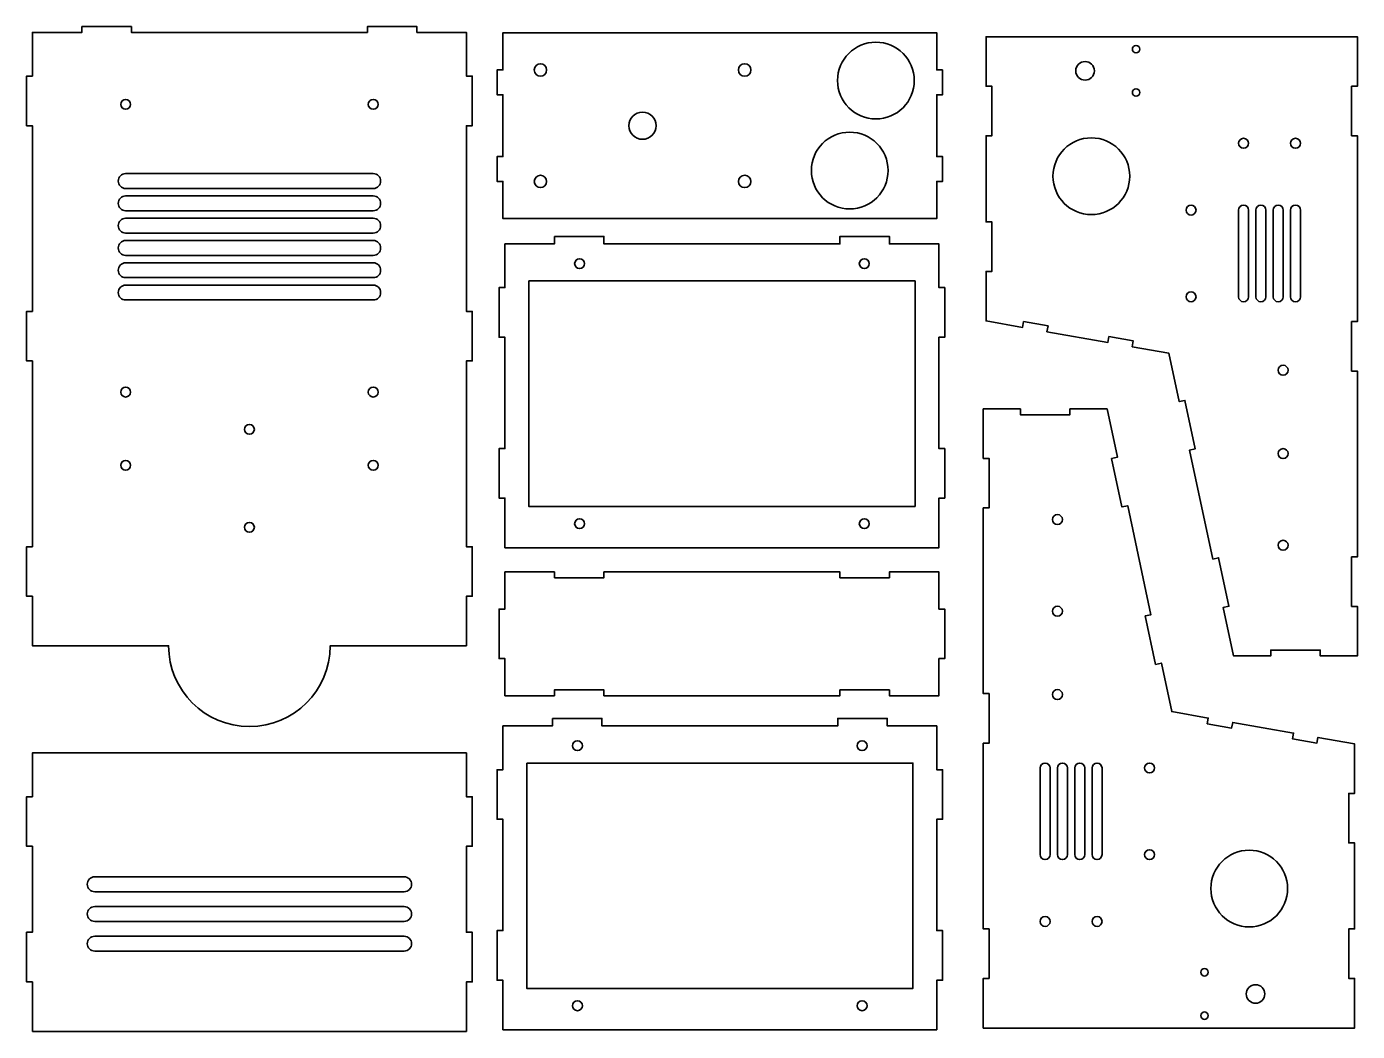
# Model space of a CAD drawing. Header units: inches. Extents: x 52 to 590, y -357 to 49.
import ezdxf

# ---------------------------------------------------------------- set-up
doc = ezdxf.new("R2010")
doc.units = ezdxf.units.IN
doc.header["$MEASUREMENT"] = 0
doc.layers.add('Layer 1', color=7, linetype='Continuous')

# ---------------------------------------------------------------- blocks, each defined once
blk = doc.blocks.new('block 2')
at = {"layer": 'Layer 1', "color": 7, "lineweight": 35, "true_color": 0xffffff}
blk.add_lwpolyline([(92.29, -25.48), (192.29, -25.48)], dxfattribs=at)
blk = doc.blocks.new('block 3')
at = {"layer": 'Layer 1', "color": 7, "lineweight": 35, "true_color": 0xffffff}
blk.add_open_spline([(192.29, -25.48), (193.94, -25.48), (195.29, -24.14), (195.29, -22.48), (195.29, -20.82), (193.94, -19.48), (192.29, -19.48), (192.29, -19.48), (92.29, -19.48), (92.29, -19.48), (90.63, -19.48), (89.29, -20.82), (89.29, -22.48), (89.29, -24.14), (90.63, -25.48), (92.29, -25.48)], degree=3, knots=[0, 0, 0, 0, 1, 1, 1, 2, 2, 2, 3, 3, 3, 4, 4, 4, 5, 5, 5, 5], dxfattribs=at)
blk = doc.blocks.new('block 4')
at = {"layer": 'Layer 1', "color": 7, "lineweight": 35, "true_color": 0xffffff}
blk.add_open_spline([(92.29, -28.48), (90.63, -28.48), (89.29, -29.82), (89.29, -31.48), (89.29, -33.14), (90.63, -34.48), (92.29, -34.48), (92.29, -34.48), (192.29, -34.48), (192.29, -34.48), (193.94, -34.48), (195.29, -33.14), (195.29, -31.48), (195.29, -29.82), (193.94, -28.48), (192.29, -28.48), (192.29, -28.48), (92.29, -28.48), (92.29, -28.48)], degree=3, knots=[0, 0, 0, 0, 1, 1, 1, 2, 2, 2, 3, 3, 3, 4, 4, 4, 5, 5, 5, 6, 6, 6, 6], dxfattribs=at)
blk = doc.blocks.new('block 5')
at = {"layer": 'Layer 1', "color": 7, "lineweight": 35, "true_color": 0xffffff}
blk.add_open_spline([(92.29, -37.48), (90.63, -37.48), (89.29, -38.82), (89.29, -40.48), (89.29, -42.14), (90.63, -43.48), (92.29, -43.48), (92.29, -43.48), (192.29, -43.48), (192.29, -43.48), (193.94, -43.48), (195.29, -42.14), (195.29, -40.48), (195.29, -38.82), (193.94, -37.48), (192.29, -37.48), (192.29, -37.48), (92.29, -37.48), (92.29, -37.48)], degree=3, knots=[0, 0, 0, 0, 1, 1, 1, 2, 2, 2, 3, 3, 3, 4, 4, 4, 5, 5, 5, 6, 6, 6, 6], dxfattribs=at)
blk = doc.blocks.new('block 6')
at = {"layer": 'Layer 1', "color": 7, "lineweight": 35, "true_color": 0xffffff}
blk.add_open_spline([(92.29, -46.48), (90.63, -46.48), (89.29, -47.82), (89.29, -49.48), (89.29, -51.14), (90.63, -52.48), (92.29, -52.48), (92.29, -52.48), (192.29, -52.48), (192.29, -52.48), (193.94, -52.48), (195.29, -51.14), (195.29, -49.48), (195.29, -47.82), (193.94, -46.48), (192.29, -46.48), (192.29, -46.48), (92.29, -46.48), (92.29, -46.48)], degree=3, knots=[0, 0, 0, 0, 1, 1, 1, 2, 2, 2, 3, 3, 3, 4, 4, 4, 5, 5, 5, 6, 6, 6, 6], dxfattribs=at)
blk = doc.blocks.new('block 7')
at = {"layer": 'Layer 1', "color": 7, "lineweight": 35, "true_color": 0xffffff}
blk.add_open_spline([(190.29, -128.24), (190.29, -127.13), (191.18, -126.24), (192.29, -126.24), (193.39, -126.24), (194.29, -127.13), (194.29, -128.24), (194.29, -129.34), (193.39, -130.24), (192.29, -130.24), (191.18, -130.24), (190.29, -129.34), (190.29, -128.24), (190.29, -128.24), (190.29, -128.24), (190.29, -128.24)], degree=3, knots=[0, 0, 0, 0, 1, 1, 1, 2, 2, 2, 3, 3, 3, 4, 4, 4, 5, 5, 5, 5], dxfattribs=at)
blk = doc.blocks.new('block 8')
at = {"layer": 'Layer 1', "color": 7, "lineweight": 35, "true_color": 0xffffff}
blk.add_open_spline([(190.29, -98.68), (190.29, -97.58), (191.18, -96.68), (192.29, -96.68), (193.39, -96.68), (194.29, -97.58), (194.29, -98.68), (194.29, -99.79), (193.39, -100.68), (192.29, -100.68), (191.18, -100.68), (190.29, -99.79), (190.29, -98.68), (190.29, -98.68), (190.29, -98.68), (190.29, -98.68)], degree=3, knots=[0, 0, 0, 0, 1, 1, 1, 2, 2, 2, 3, 3, 3, 4, 4, 4, 5, 5, 5, 5], dxfattribs=at)
blk = doc.blocks.new('block 9')
at = {"layer": 'Layer 1', "color": 7, "lineweight": 35, "true_color": 0xffffff}
blk.add_open_spline([(90.29, -98.68), (90.29, -97.58), (91.18, -96.68), (92.29, -96.68), (93.39, -96.68), (94.29, -97.58), (94.29, -98.68), (94.29, -99.79), (93.39, -100.68), (92.29, -100.68), (91.18, -100.68), (90.29, -99.79), (90.29, -98.68), (90.29, -98.68), (90.29, -98.68), (90.29, -98.68)], degree=3, knots=[0, 0, 0, 0, 1, 1, 1, 2, 2, 2, 3, 3, 3, 4, 4, 4, 5, 5, 5, 5], dxfattribs=at)
blk = doc.blocks.new('block 10')
at = {"layer": 'Layer 1', "color": 7, "lineweight": 35, "true_color": 0xffffff}
blk.add_open_spline([(92.29, -55.48), (90.63, -55.48), (89.29, -56.82), (89.29, -58.48), (89.29, -60.14), (90.63, -61.48), (92.29, -61.48), (92.29, -61.48), (192.29, -61.48), (192.29, -61.48), (193.94, -61.48), (195.29, -60.14), (195.29, -58.48), (195.29, -56.82), (193.94, -55.48), (192.29, -55.48), (192.29, -55.48), (92.29, -55.48), (92.29, -55.48)], degree=3, knots=[0, 0, 0, 0, 1, 1, 1, 2, 2, 2, 3, 3, 3, 4, 4, 4, 5, 5, 5, 6, 6, 6, 6], dxfattribs=at)
blk = doc.blocks.new('block 11')
at = {"layer": 'Layer 1', "color": 7, "lineweight": 35, "true_color": 0xffffff}
blk.add_open_spline([(90.29, 17.49), (90.29, 18.6), (91.18, 19.49), (92.29, 19.49), (93.39, 19.49), (94.29, 18.6), (94.29, 17.49), (94.29, 16.39), (93.39, 15.49), (92.29, 15.49), (91.18, 15.49), (90.29, 16.39), (90.29, 17.49), (90.29, 17.49), (90.29, 17.49), (90.29, 17.49)], degree=3, knots=[0, 0, 0, 0, 1, 1, 1, 2, 2, 2, 3, 3, 3, 4, 4, 4, 5, 5, 5, 5], dxfattribs=at)
blk = doc.blocks.new('block 12')
at = {"layer": 'Layer 1', "color": 7, "lineweight": 35, "true_color": 0xffffff}
blk.add_open_spline([(190.29, 17.49), (190.29, 18.6), (191.18, 19.49), (192.29, 19.49), (193.39, 19.49), (194.29, 18.6), (194.29, 17.49), (194.29, 16.39), (193.39, 15.49), (192.29, 15.49), (191.18, 15.49), (190.29, 16.39), (190.29, 17.49), (190.29, 17.49), (190.29, 17.49), (190.29, 17.49)], degree=3, knots=[0, 0, 0, 0, 1, 1, 1, 2, 2, 2, 3, 3, 3, 4, 4, 4, 5, 5, 5, 5], dxfattribs=at)
blk = doc.blocks.new('block 13')
at = {"layer": 'Layer 1', "color": 7, "lineweight": 35, "true_color": 0xffffff}
blk.add_open_spline([(90.29, -128.24), (90.29, -127.13), (91.18, -126.24), (92.29, -126.24), (93.39, -126.24), (94.29, -127.13), (94.29, -128.24), (94.29, -129.34), (93.39, -130.24), (92.29, -130.24), (91.18, -130.24), (90.29, -129.34), (90.29, -128.24), (90.29, -128.24), (90.29, -128.24), (90.29, -128.24)], degree=3, knots=[0, 0, 0, 0, 1, 1, 1, 2, 2, 2, 3, 3, 3, 4, 4, 4, 5, 5, 5, 5], dxfattribs=at)
blk = doc.blocks.new('block 14')
at = {"layer": 'Layer 1', "color": 7, "lineweight": 35, "true_color": 0xffffff}
blk.add_open_spline([(140.29, -113.73), (140.29, -112.63), (141.18, -111.73), (142.29, -111.73), (143.39, -111.73), (144.29, -112.63), (144.29, -113.73), (144.29, -114.84), (143.39, -115.73), (142.29, -115.73), (141.18, -115.73), (140.29, -114.84), (140.29, -113.73), (140.29, -113.73), (140.29, -113.73), (140.29, -113.73)], degree=3, knots=[0, 0, 0, 0, 1, 1, 1, 2, 2, 2, 3, 3, 3, 4, 4, 4, 5, 5, 5, 5], dxfattribs=at)
blk = doc.blocks.new('block 15')
at = {"layer": 'Layer 1', "color": 7, "lineweight": 35, "true_color": 0xffffff}
blk.add_open_spline([(140.29, -153.28), (140.29, -152.18), (141.18, -151.28), (142.29, -151.28), (143.39, -151.28), (144.29, -152.18), (144.29, -153.28), (144.29, -154.38), (143.39, -155.28), (142.29, -155.28), (141.18, -155.28), (140.29, -154.38), (140.29, -153.28), (140.29, -153.28), (140.29, -153.28), (140.29, -153.28)], degree=3, knots=[0, 0, 0, 0, 1, 1, 1, 2, 2, 2, 3, 3, 3, 4, 4, 4, 5, 5, 5, 5], dxfattribs=at)
blk = doc.blocks.new('block 16')
at = {"layer": 'Layer 1', "color": 7, "lineweight": 35, "true_color": 0xffffff}
blk.add_open_spline([(92.29, -10.48), (90.63, -10.48), (89.29, -11.82), (89.29, -13.48), (89.29, -15.14), (90.63, -16.48), (92.29, -16.48), (92.29, -16.48), (192.29, -16.48), (192.29, -16.48), (193.94, -16.48), (195.29, -15.14), (195.29, -13.48), (195.29, -11.82), (193.94, -10.48), (192.29, -10.48), (192.29, -10.48), (92.29, -10.48), (92.29, -10.48)], degree=3, knots=[0, 0, 0, 0, 1, 1, 1, 2, 2, 2, 3, 3, 3, 4, 4, 4, 5, 5, 5, 6, 6, 6, 6], dxfattribs=at)
blk = doc.blocks.new('block 17')
at = {"layer": 'Layer 1', "color": 7, "lineweight": 35, "true_color": 0xffffff}
blk.add_open_spline([(94.65, 48.88), (94.65, 48.88), (94.65, 46.52), (94.65, 46.52), (94.65, 46.52), (189.92, 46.52), (189.92, 46.52), (189.92, 46.52), (189.92, 48.88), (189.92, 48.88), (189.92, 48.88), (209.92, 48.88), (209.92, 48.88), (209.92, 48.88), (209.92, 46.52), (209.92, 46.52), (209.92, 46.52), (229.92, 46.52), (229.92, 46.52), (229.92, 46.52), (229.92, 28.88), (229.92, 28.88), (229.92, 28.88), (232.29, 28.88), (232.29, 28.88), (232.29, 28.88), (232.29, 8.88), (232.29, 8.88), (232.29, 8.88), (229.92, 8.88), (229.92, 8.88), (229.92, 8.88), (229.92, -66.12), (229.92, -66.12), (229.92, -66.12), (232.29, -66.12), (232.29, -66.12), (232.29, -66.12), (232.29, -86.12), (232.29, -86.12), (232.29, -86.12), (229.92, -86.12), (229.92, -86.12), (229.92, -86.12), (229.92, -161.12), (229.92, -161.12), (229.92, -161.12), (232.29, -161.12), (232.29, -161.12), (232.29, -161.12), (232.29, -181.12), (232.29, -181.12), (232.29, -181.12), (229.92, -181.12), (229.92, -181.12), (229.92, -181.12), (229.92, -201.12), (229.92, -201.12), (229.92, -201.12), (174.92, -201.12), (174.92, -201.12), (174.92, -219.14), (160.31, -233.75), (142.29, -233.75), (124.26, -233.75), (109.65, -219.14), (109.65, -201.12), (109.65, -201.12), (54.65, -201.12), (54.65, -201.12), (54.65, -201.12), (54.65, -181.12), (54.65, -181.12), (54.65, -181.12), (52.29, -181.12), (52.29, -181.12), (52.29, -181.12), (52.29, -161.12), (52.29, -161.12), (52.29, -161.12), (54.65, -161.12), (54.65, -161.12), (54.65, -161.12), (54.65, -86.12), (54.65, -86.12), (54.65, -86.12), (52.29, -86.12), (52.29, -86.12), (52.29, -86.12), (52.29, -66.12), (52.29, -66.12), (52.29, -66.12), (54.65, -66.12), (54.65, -66.12), (54.65, -66.12), (54.65, 8.88), (54.65, 8.88), (54.65, 8.88), (52.29, 8.88), (52.29, 8.88), (52.29, 8.88), (52.29, 28.88), (52.29, 28.88), (52.29, 28.88), (54.65, 28.88), (54.65, 28.88), (54.65, 28.88), (54.65, 46.52), (54.65, 46.52), (54.65, 46.52), (74.65, 46.52), (74.65, 46.52), (74.65, 46.52), (74.65, 48.88), (74.65, 48.88), (74.65, 48.88), (94.65, 48.88), (94.65, 48.88)], degree=3, knots=[0, 0, 0, 0, 1, 1, 1, 2, 2, 2, 3, 3, 3, 4, 4, 4, 5, 5, 5, 6, 6, 6, 7, 7, 7, 8, 8, 8, 9, 9, 9, 10, 10, 10, 11, 11, 11, 12, 12, 12, 13, 13, 13, 14, 14, 14, 15, 15, 15, 16, 16, 16, 17, 17, 17, 18, 18, 18, 19, 19, 19, 20, 20, 20, 21, 21, 21, 22, 22, 22, 23, 23, 23, 24, 24, 24, 25, 25, 25, 26, 26, 26, 27, 27, 27, 28, 28, 28, 29, 29, 29, 30, 30, 30, 31, 31, 31, 32, 32, 32, 33, 33, 33, 34, 34, 34, 35, 35, 35, 36, 36, 36, 37, 37, 37, 38, 38, 38, 39, 39, 39, 39], dxfattribs=at)
blk = doc.blocks.new('block 18')
at = {"layer": 'Layer 1', "color": 7, "lineweight": 35, "true_color": 0xffffff}
blk.add_open_spline([(79.79, -294.4), (78.13, -294.4), (76.79, -295.74), (76.79, -297.4), (76.79, -299.05), (78.13, -300.4), (79.79, -300.4), (79.79, -300.4), (204.79, -300.4), (204.79, -300.4), (206.44, -300.4), (207.79, -299.05), (207.79, -297.4), (207.79, -295.74), (206.44, -294.4), (204.79, -294.4), (204.79, -294.4), (79.79, -294.4), (79.79, -294.4)], degree=3, knots=[0, 0, 0, 0, 1, 1, 1, 2, 2, 2, 3, 3, 3, 4, 4, 4, 5, 5, 5, 6, 6, 6, 6], dxfattribs=at)
blk = doc.blocks.new('block 19')
at = {"layer": 'Layer 1', "color": 7, "lineweight": 35, "true_color": 0xffffff}
blk.add_open_spline([(79.79, -306.4), (78.13, -306.4), (76.79, -307.74), (76.79, -309.4), (76.79, -311.05), (78.13, -312.4), (79.79, -312.4), (79.79, -312.4), (204.79, -312.4), (204.79, -312.4), (206.44, -312.4), (207.79, -311.05), (207.79, -309.4), (207.79, -307.74), (206.44, -306.4), (204.79, -306.4), (204.79, -306.4), (79.79, -306.4), (79.79, -306.4)], degree=3, knots=[0, 0, 0, 0, 1, 1, 1, 2, 2, 2, 3, 3, 3, 4, 4, 4, 5, 5, 5, 6, 6, 6, 6], dxfattribs=at)
blk = doc.blocks.new('block 20')
at = {"layer": 'Layer 1', "color": 7, "lineweight": 35, "true_color": 0xffffff}
blk.add_open_spline([(79.79, -318.4), (78.13, -318.4), (76.79, -319.74), (76.79, -321.4), (76.79, -323.05), (78.13, -324.4), (79.79, -324.4), (79.79, -324.4), (204.79, -324.4), (204.79, -324.4), (206.44, -324.4), (207.79, -323.05), (207.79, -321.4), (207.79, -319.74), (206.44, -318.4), (204.79, -318.4), (204.79, -318.4), (79.79, -318.4), (79.79, -318.4)], degree=3, knots=[0, 0, 0, 0, 1, 1, 1, 2, 2, 2, 3, 3, 3, 4, 4, 4, 5, 5, 5, 6, 6, 6, 6], dxfattribs=at)
blk = doc.blocks.new('block 21')
at = {"layer": 'Layer 1', "color": 7, "lineweight": 35, "true_color": 0xffffff}
blk.add_lwpolyline([(54.65, -356.81), (54.65, -336.81), (52.29, -336.81), (52.29, -316.81), (54.65, -316.81), (54.65, -282.07), (52.29, -282.07), (52.29, -262.07), (54.65, -262.07), (54.65, -244.4), (229.92, -244.4), (229.92, -262.07), (232.29, -262.07), (232.29, -282.07), (229.92, -282.07), (229.92, -316.81), (232.29, -316.81), (232.29, -336.81), (229.92, -336.81), (229.92, -356.81), (54.65, -356.81)], dxfattribs=at)
blk = doc.blocks.new('block 22')
at = {"layer": 'Layer 1', "color": 7, "lineweight": 35, "true_color": 0xffffff}
blk.add_open_spline([(295.58, 8.88), (295.58, 11.92), (298.04, 14.38), (301.08, 14.38), (304.12, 14.38), (306.58, 11.92), (306.58, 8.88), (306.58, 5.85), (304.12, 3.38), (301.08, 3.38), (298.04, 3.38), (295.58, 5.85), (295.58, 8.88), (295.58, 8.88), (295.58, 8.88), (295.58, 8.88)], degree=3, knots=[0, 0, 0, 0, 1, 1, 1, 2, 2, 2, 3, 3, 3, 4, 4, 4, 5, 5, 5, 5], dxfattribs=at)
blk = doc.blocks.new('block 23')
at = {"layer": 'Layer 1', "color": 7, "lineweight": 35, "true_color": 0xffffff}
blk.add_open_spline([(339.83, 31.38), (339.83, 32.76), (340.95, 33.88), (342.33, 33.88), (343.71, 33.88), (344.83, 32.76), (344.83, 31.38), (344.83, 30), (343.71, 28.88), (342.33, 28.88), (340.95, 28.88), (339.83, 30), (339.83, 31.38), (339.83, 31.38), (339.83, 31.38), (339.83, 31.38)], degree=3, knots=[0, 0, 0, 0, 1, 1, 1, 2, 2, 2, 3, 3, 3, 4, 4, 4, 5, 5, 5, 5], dxfattribs=at)
blk = doc.blocks.new('block 24')
at = {"layer": 'Layer 1', "color": 7, "lineweight": 35, "true_color": 0xffffff}
blk.add_open_spline([(257.33, 31.38), (257.33, 32.76), (258.45, 33.88), (259.83, 33.88), (261.21, 33.88), (262.33, 32.76), (262.33, 31.38), (262.33, 30), (261.21, 28.88), (259.83, 28.88), (258.45, 28.88), (257.33, 30), (257.33, 31.38), (257.33, 31.38), (257.33, 31.38), (257.33, 31.38)], degree=3, knots=[0, 0, 0, 0, 1, 1, 1, 2, 2, 2, 3, 3, 3, 4, 4, 4, 5, 5, 5, 5], dxfattribs=at)
blk = doc.blocks.new('block 25')
at = {"layer": 'Layer 1', "color": 7, "lineweight": 35, "true_color": 0xffffff}
blk.add_open_spline([(369.27, -9.22), (369.27, -0.66), (376.21, 6.28), (384.77, 6.28), (393.33, 6.28), (400.27, -0.66), (400.27, -9.22), (400.27, -17.78), (393.33, -24.72), (384.77, -24.72), (376.21, -24.72), (369.27, -17.78), (369.27, -9.22), (369.27, -9.22), (369.27, -9.22), (369.27, -9.22)], degree=3, knots=[0, 0, 0, 0, 1, 1, 1, 2, 2, 2, 3, 3, 3, 4, 4, 4, 5, 5, 5, 5], dxfattribs=at)
blk = doc.blocks.new('block 26')
at = {"layer": 'Layer 1', "color": 7, "lineweight": 35, "true_color": 0xffffff}
blk.add_open_spline([(339.83, -13.62), (339.83, -12.24), (340.95, -11.12), (342.33, -11.12), (343.71, -11.12), (344.83, -12.24), (344.83, -13.62), (344.83, -15), (343.71, -16.12), (342.33, -16.12), (340.95, -16.12), (339.83, -15), (339.83, -13.62), (339.83, -13.62), (339.83, -13.62), (339.83, -13.62)], degree=3, knots=[0, 0, 0, 0, 1, 1, 1, 2, 2, 2, 3, 3, 3, 4, 4, 4, 5, 5, 5, 5], dxfattribs=at)
blk = doc.blocks.new('block 27')
at = {"layer": 'Layer 1', "color": 7, "lineweight": 35, "true_color": 0xffffff}
blk.add_open_spline([(257.33, -13.62), (257.33, -12.24), (258.45, -11.12), (259.83, -11.12), (261.21, -11.12), (262.33, -12.24), (262.33, -13.62), (262.33, -15), (261.21, -16.12), (259.83, -16.12), (258.45, -16.12), (257.33, -15), (257.33, -13.62), (257.33, -13.62), (257.33, -13.62), (257.33, -13.62)], degree=3, knots=[0, 0, 0, 0, 1, 1, 1, 2, 2, 2, 3, 3, 3, 4, 4, 4, 5, 5, 5, 5], dxfattribs=at)
blk = doc.blocks.new('block 28')
at = {"layer": 'Layer 1', "color": 7, "lineweight": 35, "true_color": 0xffffff}
blk.add_open_spline([(379.84, 27.11), (379.84, 35.67), (386.78, 42.61), (395.34, 42.61), (403.9, 42.61), (410.84, 35.67), (410.84, 27.11), (410.84, 18.55), (403.9, 11.61), (395.34, 11.61), (386.78, 11.61), (379.84, 18.55), (379.84, 27.11), (379.84, 27.11), (379.84, 27.11), (379.84, 27.11)], degree=3, knots=[0, 0, 0, 0, 1, 1, 1, 2, 2, 2, 3, 3, 3, 4, 4, 4, 5, 5, 5, 5], dxfattribs=at)
blk = doc.blocks.new('block 29')
at = {"layer": 'Layer 1', "color": 7, "lineweight": 35, "true_color": 0xffffff}
blk.add_lwpolyline([(422.29, 31.38), (422.29, 21.38), (419.93, 21.38), (419.93, -3.62), (422.29, -3.62), (422.29, -13.62), (419.93, -13.62), (419.93, -28.62), (244.65, -28.62), (244.65, -13.62), (242.29, -13.62), (242.29, -3.62), (244.65, -3.62), (244.65, 21.38), (242.29, 21.38), (242.29, 31.38), (244.65, 31.38), (244.65, 46.38), (419.93, 46.38), (419.93, 31.38), (422.29, 31.38)], dxfattribs=at)
blk = doc.blocks.new('block 30')
at = {"layer": 'Layer 1', "color": 7, "lineweight": 35, "true_color": 0xffffff}
blk.add_open_spline([(388.64, -151.82), (388.64, -150.71), (389.54, -149.82), (390.64, -149.82), (391.75, -149.82), (392.64, -150.71), (392.64, -151.82), (392.64, -152.92), (391.75, -153.82), (390.64, -153.82), (389.54, -153.82), (388.64, -152.92), (388.64, -151.82), (388.64, -151.82), (388.64, -151.82), (388.64, -151.82)], degree=3, knots=[0, 0, 0, 0, 1, 1, 1, 2, 2, 2, 3, 3, 3, 4, 4, 4, 5, 5, 5, 5], dxfattribs=at)
blk = doc.blocks.new('block 31')
at = {"layer": 'Layer 1', "color": 7, "lineweight": 35, "true_color": 0xffffff}
blk.add_open_spline([(273.64, -151.82), (273.64, -150.71), (274.54, -149.82), (275.64, -149.82), (276.75, -149.82), (277.64, -150.71), (277.64, -151.82), (277.64, -152.92), (276.75, -153.82), (275.64, -153.82), (274.54, -153.82), (273.64, -152.92), (273.64, -151.82), (273.64, -151.82), (273.64, -151.82), (273.64, -151.82)], degree=3, knots=[0, 0, 0, 0, 1, 1, 1, 2, 2, 2, 3, 3, 3, 4, 4, 4, 5, 5, 5, 5], dxfattribs=at)
blk = doc.blocks.new('block 32')
at = {"layer": 'Layer 1', "color": 7, "lineweight": 35, "true_color": 0xffffff}
blk.add_open_spline([(388.64, -46.82), (388.64, -45.71), (389.54, -44.82), (390.64, -44.82), (391.75, -44.82), (392.64, -45.71), (392.64, -46.82), (392.64, -47.92), (391.75, -48.82), (390.64, -48.82), (389.54, -48.82), (388.64, -47.92), (388.64, -46.82), (388.64, -46.82), (388.64, -46.82), (388.64, -46.82)], degree=3, knots=[0, 0, 0, 0, 1, 1, 1, 2, 2, 2, 3, 3, 3, 4, 4, 4, 5, 5, 5, 5], dxfattribs=at)
blk = doc.blocks.new('block 33')
at = {"layer": 'Layer 1', "color": 7, "lineweight": 35, "true_color": 0xffffff}
blk.add_open_spline([(273.64, -46.82), (273.64, -45.71), (274.54, -44.82), (275.64, -44.82), (276.75, -44.82), (277.64, -45.71), (277.64, -46.82), (277.64, -47.92), (276.75, -48.82), (275.64, -48.82), (274.54, -48.82), (273.64, -47.92), (273.64, -46.82), (273.64, -46.82), (273.64, -46.82), (273.64, -46.82)], degree=3, knots=[0, 0, 0, 0, 1, 1, 1, 2, 2, 2, 3, 3, 3, 4, 4, 4, 5, 5, 5, 5], dxfattribs=at)
blk = doc.blocks.new('block 34')
at = {"layer": 'Layer 1', "color": 7, "lineweight": 35, "true_color": 0xffffff}
blk.add_lwpolyline([(255.14, -53.82), (255.14, -144.82), (411.14, -144.82), (411.14, -53.82), (255.14, -53.82)], dxfattribs=at)
blk = doc.blocks.new('block 35')
at = {"layer": 'Layer 1', "color": 7, "lineweight": 35, "true_color": 0xffffff}
blk.add_lwpolyline([(265.5, -35.82), (285.5, -35.82), (285.5, -38.82), (380.78, -38.82), (380.78, -35.82), (400.78, -35.82), (400.78, -38.82), (420.78, -38.82), (420.78, -56.51), (423.14, -56.51), (423.14, -76.51), (420.78, -76.51), (420.78, -121.51), (423.14, -121.51), (423.14, -141.51), (420.78, -141.51), (420.78, -161.51), (245.5, -161.51), (245.5, -141.51), (243.14, -141.51), (243.14, -121.51), (245.5, -121.51), (245.5, -76.51), (243.14, -76.51), (243.14, -56.51), (245.5, -56.51), (245.5, -38.82), (265.5, -38.82), (265.5, -35.82)], dxfattribs=at)
blk = doc.blocks.new('block 36')
at = {"layer": 'Layer 1', "color": 7, "lineweight": 35, "true_color": 0xffffff}
blk.add_lwpolyline([(265.5, -173.66), (285.5, -173.66), (285.5, -171.29), (380.78, -171.29), (380.78, -173.66), (400.78, -173.66), (400.78, -171.29), (420.78, -171.29), (420.78, -186.29), (423.14, -186.29), (423.14, -206.29), (420.78, -206.29), (420.78, -221.29), (400.78, -221.29), (400.78, -218.93), (380.78, -218.93), (380.78, -221.29), (285.5, -221.29), (285.5, -218.93), (265.5, -218.93), (265.5, -221.29), (245.5, -221.29), (245.5, -206.29), (243.14, -206.29), (243.14, -186.29), (245.5, -186.29), (245.5, -171.29), (265.5, -171.29), (265.5, -173.66)], dxfattribs=at)
blk = doc.blocks.new('block 37')
at = {"layer": 'Layer 1', "color": 7, "lineweight": 35, "true_color": 0xffffff}
blk.add_open_spline([(387.79, -346.45), (387.79, -345.35), (388.68, -344.45), (389.79, -344.45), (390.89, -344.45), (391.79, -345.35), (391.79, -346.45), (391.79, -347.56), (390.89, -348.45), (389.79, -348.45), (388.68, -348.45), (387.79, -347.56), (387.79, -346.45), (387.79, -346.45), (387.79, -346.45), (387.79, -346.45)], degree=3, knots=[0, 0, 0, 0, 1, 1, 1, 2, 2, 2, 3, 3, 3, 4, 4, 4, 5, 5, 5, 5], dxfattribs=at)
blk = doc.blocks.new('block 38')
at = {"layer": 'Layer 1', "color": 7, "lineweight": 35, "true_color": 0xffffff}
blk.add_open_spline([(272.79, -346.45), (272.79, -345.35), (273.68, -344.45), (274.79, -344.45), (275.89, -344.45), (276.79, -345.35), (276.79, -346.45), (276.79, -347.56), (275.89, -348.45), (274.79, -348.45), (273.68, -348.45), (272.79, -347.56), (272.79, -346.45), (272.79, -346.45), (272.79, -346.45), (272.79, -346.45)], degree=3, knots=[0, 0, 0, 0, 1, 1, 1, 2, 2, 2, 3, 3, 3, 4, 4, 4, 5, 5, 5, 5], dxfattribs=at)
blk = doc.blocks.new('block 39')
at = {"layer": 'Layer 1', "color": 7, "lineweight": 35, "true_color": 0xffffff}
blk.add_open_spline([(387.79, -241.45), (387.79, -240.35), (388.68, -239.45), (389.79, -239.45), (390.89, -239.45), (391.79, -240.35), (391.79, -241.45), (391.79, -242.56), (390.89, -243.45), (389.79, -243.45), (388.68, -243.45), (387.79, -242.56), (387.79, -241.45), (387.79, -241.45), (387.79, -241.45), (387.79, -241.45)], degree=3, knots=[0, 0, 0, 0, 1, 1, 1, 2, 2, 2, 3, 3, 3, 4, 4, 4, 5, 5, 5, 5], dxfattribs=at)
blk = doc.blocks.new('block 40')
at = {"layer": 'Layer 1', "color": 7, "lineweight": 35, "true_color": 0xffffff}
blk.add_open_spline([(272.79, -241.45), (272.79, -240.35), (273.68, -239.45), (274.79, -239.45), (275.89, -239.45), (276.79, -240.35), (276.79, -241.45), (276.79, -242.56), (275.89, -243.45), (274.79, -243.45), (273.68, -243.45), (272.79, -242.56), (272.79, -241.45), (272.79, -241.45), (272.79, -241.45), (272.79, -241.45)], degree=3, knots=[0, 0, 0, 0, 1, 1, 1, 2, 2, 2, 3, 3, 3, 4, 4, 4, 5, 5, 5, 5], dxfattribs=at)
blk = doc.blocks.new('block 41')
at = {"layer": 'Layer 1', "color": 7, "lineweight": 35, "true_color": 0xffffff}
blk.add_lwpolyline([(254.29, -248.45), (254.29, -339.45), (410.29, -339.45), (410.29, -248.45), (254.29, -248.45)], dxfattribs=at)
blk = doc.blocks.new('block 42')
at = {"layer": 'Layer 1', "color": 7, "lineweight": 35, "true_color": 0xffffff}
blk.add_lwpolyline([(264.65, -230.45), (284.65, -230.45), (284.65, -233.45), (379.93, -233.45), (379.93, -230.45), (399.93, -230.45), (399.93, -233.45), (419.93, -233.45), (419.93, -251.14), (422.29, -251.14), (422.29, -271.14), (419.93, -271.14), (419.93, -316.14), (422.29, -316.14), (422.29, -336.14), (419.93, -336.14), (419.93, -356.14), (244.65, -356.14), (244.65, -336.14), (242.29, -336.14), (242.29, -316.14), (244.65, -316.14), (244.65, -271.14), (242.29, -271.14), (242.29, -251.14), (244.65, -251.14), (244.65, -233.45), (264.65, -233.45), (264.65, -230.45)], dxfattribs=at)
blk = doc.blocks.new('block 43')
at = {"layer": 'Layer 1', "color": 7, "lineweight": 35, "true_color": 0xffffff}
blk.add_open_spline([(503.87, -285.45), (503.87, -284.35), (504.76, -283.45), (505.87, -283.45), (506.97, -283.45), (507.87, -284.35), (507.87, -285.45), (507.87, -286.56), (506.97, -287.45), (505.87, -287.45), (504.76, -287.45), (503.87, -286.56), (503.87, -285.45), (503.87, -285.45), (503.87, -285.45), (503.87, -285.45)], degree=3, knots=[0, 0, 0, 0, 1, 1, 1, 2, 2, 2, 3, 3, 3, 4, 4, 4, 5, 5, 5, 5], dxfattribs=at)
blk = doc.blocks.new('block 44')
at = {"layer": 'Layer 1', "color": 7, "lineweight": 35, "true_color": 0xffffff}
blk.add_open_spline([(482.69, -312.44), (482.69, -311.33), (483.58, -310.44), (484.69, -310.44), (485.79, -310.44), (486.69, -311.33), (486.69, -312.44), (486.69, -313.54), (485.79, -314.44), (484.69, -314.44), (483.58, -314.44), (482.69, -313.54), (482.69, -312.44), (482.69, -312.44), (482.69, -312.44), (482.69, -312.44)], degree=3, knots=[0, 0, 0, 0, 1, 1, 1, 2, 2, 2, 3, 3, 3, 4, 4, 4, 5, 5, 5, 5], dxfattribs=at)
blk = doc.blocks.new('block 45')
at = {"layer": 'Layer 1', "color": 7, "lineweight": 35, "true_color": 0xffffff}
blk.add_open_spline([(503.87, -250.45), (503.87, -249.35), (504.76, -248.45), (505.87, -248.45), (506.97, -248.45), (507.87, -249.35), (507.87, -250.45), (507.87, -251.56), (506.97, -252.45), (505.87, -252.45), (504.76, -252.45), (503.87, -251.56), (503.87, -250.45), (503.87, -250.45), (503.87, -250.45), (503.87, -250.45)], degree=3, knots=[0, 0, 0, 0, 1, 1, 1, 2, 2, 2, 3, 3, 3, 4, 4, 4, 5, 5, 5, 5], dxfattribs=at)
blk = doc.blocks.new('block 46')
at = {"layer": 'Layer 1', "color": 7, "lineweight": 35, "true_color": 0xffffff}
blk.add_open_spline([(461.69, -312.44), (461.69, -311.33), (462.58, -310.44), (463.69, -310.44), (464.79, -310.44), (465.69, -311.33), (465.69, -312.44), (465.69, -313.54), (464.79, -314.44), (463.69, -314.44), (462.58, -314.44), (461.69, -313.54), (461.69, -312.44), (461.69, -312.44), (461.69, -312.44), (461.69, -312.44)], degree=3, knots=[0, 0, 0, 0, 1, 1, 1, 2, 2, 2, 3, 3, 3, 4, 4, 4, 5, 5, 5, 5], dxfattribs=at)
blk = doc.blocks.new('block 47')
at = {"layer": 'Layer 1', "color": 7, "lineweight": 35, "true_color": 0xffffff}
blk.add_open_spline([(465.69, -250.45), (465.69, -249.35), (464.79, -248.45), (463.69, -248.45), (462.58, -248.45), (461.69, -249.35), (461.69, -250.45), (461.69, -250.45), (461.69, -285.45), (461.69, -285.45), (461.69, -286.56), (462.58, -287.45), (463.69, -287.45), (464.79, -287.45), (465.69, -286.56), (465.69, -285.45), (465.69, -285.45), (465.69, -250.45), (465.69, -250.45)], degree=3, knots=[0, 0, 0, 0, 1, 1, 1, 2, 2, 2, 3, 3, 3, 4, 4, 4, 5, 5, 5, 6, 6, 6, 6], dxfattribs=at)
blk = doc.blocks.new('block 48')
at = {"layer": 'Layer 1', "color": 7, "lineweight": 35, "true_color": 0xffffff}
blk.add_open_spline([(472.69, -250.45), (472.69, -249.35), (471.79, -248.45), (470.69, -248.45), (469.58, -248.45), (468.69, -249.35), (468.69, -250.45), (468.69, -250.45), (468.69, -285.45), (468.69, -285.45), (468.69, -286.56), (469.58, -287.45), (470.69, -287.45), (471.79, -287.45), (472.69, -286.56), (472.69, -285.45), (472.69, -285.45), (472.69, -250.45), (472.69, -250.45)], degree=3, knots=[0, 0, 0, 0, 1, 1, 1, 2, 2, 2, 3, 3, 3, 4, 4, 4, 5, 5, 5, 6, 6, 6, 6], dxfattribs=at)
blk = doc.blocks.new('block 49')
at = {"layer": 'Layer 1', "color": 7, "lineweight": 35, "true_color": 0xffffff}
blk.add_open_spline([(486.69, -250.45), (486.69, -249.35), (485.79, -248.45), (484.69, -248.45), (483.58, -248.45), (482.69, -249.35), (482.69, -250.45), (482.69, -250.45), (482.69, -285.45), (482.69, -285.45), (482.69, -286.56), (483.58, -287.45), (484.69, -287.45), (485.79, -287.45), (486.69, -286.56), (486.69, -285.45), (486.69, -285.45), (486.69, -250.45), (486.69, -250.45)], degree=3, knots=[0, 0, 0, 0, 1, 1, 1, 2, 2, 2, 3, 3, 3, 4, 4, 4, 5, 5, 5, 6, 6, 6, 6], dxfattribs=at)
blk = doc.blocks.new('block 50')
at = {"layer": 'Layer 1', "color": 7, "lineweight": 35, "true_color": 0xffffff}
blk.add_open_spline([(479.69, -250.45), (479.69, -249.35), (478.79, -248.45), (477.69, -248.45), (476.58, -248.45), (475.69, -249.35), (475.69, -250.45), (475.69, -250.45), (475.69, -285.45), (475.69, -285.45), (475.69, -286.56), (476.58, -287.45), (477.69, -287.45), (478.79, -287.45), (479.69, -286.56), (479.69, -285.45), (479.69, -285.45), (479.69, -250.45), (479.69, -250.45)], degree=3, knots=[0, 0, 0, 0, 1, 1, 1, 2, 2, 2, 3, 3, 3, 4, 4, 4, 5, 5, 5, 6, 6, 6, 6], dxfattribs=at)
blk = doc.blocks.new('block 51')
at = {"layer": 'Layer 1', "color": 7, "lineweight": 35, "true_color": 0xffffff}
blk.add_open_spline([(466.69, -150.13), (466.69, -149.03), (467.58, -148.13), (468.69, -148.13), (469.79, -148.13), (470.69, -149.03), (470.69, -150.13), (470.69, -151.24), (469.79, -152.13), (468.69, -152.13), (467.58, -152.13), (466.69, -151.24), (466.69, -150.13), (466.69, -150.13), (466.69, -150.13), (466.69, -150.13)], degree=3, knots=[0, 0, 0, 0, 1, 1, 1, 2, 2, 2, 3, 3, 3, 4, 4, 4, 5, 5, 5, 5], dxfattribs=at)
blk = doc.blocks.new('block 52')
at = {"layer": 'Layer 1', "color": 7, "lineweight": 35, "true_color": 0xffffff}
blk.add_open_spline([(466.69, -220.81), (466.69, -219.7), (467.58, -218.81), (468.69, -218.81), (469.79, -218.81), (470.69, -219.7), (470.69, -220.81), (470.69, -221.91), (469.79, -222.81), (468.69, -222.81), (467.58, -222.81), (466.69, -221.91), (466.69, -220.81), (466.69, -220.81), (466.69, -220.81), (466.69, -220.81)], degree=3, knots=[0, 0, 0, 0, 1, 1, 1, 2, 2, 2, 3, 3, 3, 4, 4, 4, 5, 5, 5, 5], dxfattribs=at)
blk = doc.blocks.new('block 53')
at = {"layer": 'Layer 1', "color": 7, "lineweight": 35, "true_color": 0xffffff}
blk.add_open_spline([(526.59, -332.95), (526.59, -332.12), (527.26, -331.45), (528.09, -331.45), (528.91, -331.45), (529.59, -332.12), (529.59, -332.95), (529.59, -333.78), (528.91, -334.45), (528.09, -334.45), (527.26, -334.45), (526.59, -333.78), (526.59, -332.95), (526.59, -332.95), (526.59, -332.95), (526.59, -332.95)], degree=3, knots=[0, 0, 0, 0, 1, 1, 1, 2, 2, 2, 3, 3, 3, 4, 4, 4, 5, 5, 5, 5], dxfattribs=at)
blk = doc.blocks.new('block 54')
at = {"layer": 'Layer 1', "color": 7, "lineweight": 35, "true_color": 0xffffff}
blk.add_open_spline([(526.59, -350.45), (526.59, -349.62), (527.26, -348.95), (528.09, -348.95), (528.91, -348.95), (529.59, -349.62), (529.59, -350.45), (529.59, -351.28), (528.91, -351.95), (528.09, -351.95), (527.26, -351.95), (526.59, -351.28), (526.59, -350.45), (526.59, -350.45), (526.59, -350.45), (526.59, -350.45)], degree=3, knots=[0, 0, 0, 0, 1, 1, 1, 2, 2, 2, 3, 3, 3, 4, 4, 4, 5, 5, 5, 5], dxfattribs=at)
blk = doc.blocks.new('block 55')
at = {"layer": 'Layer 1', "color": 7, "lineweight": 35, "true_color": 0xffffff}
blk.add_open_spline([(530.64, -299.13), (530.64, -290.57), (537.58, -283.63), (546.14, -283.63), (554.7, -283.63), (561.64, -290.57), (561.64, -299.13), (561.64, -307.69), (554.7, -314.63), (546.14, -314.63), (537.58, -314.63), (530.64, -307.69), (530.64, -299.13), (530.64, -299.13), (530.64, -299.13), (530.64, -299.13)], degree=3, knots=[0, 0, 0, 0, 1, 1, 1, 2, 2, 2, 3, 3, 3, 4, 4, 4, 5, 5, 5, 5], dxfattribs=at)
blk = doc.blocks.new('block 56')
at = {"layer": 'Layer 1', "color": 7, "lineweight": 35, "true_color": 0xffffff}
blk.add_open_spline([(544.94, -341.7), (544.94, -339.63), (546.61, -337.95), (548.69, -337.95), (550.76, -337.95), (552.44, -339.63), (552.44, -341.7), (552.44, -343.77), (550.76, -345.45), (548.69, -345.45), (546.61, -345.45), (544.94, -343.77), (544.94, -341.7), (544.94, -341.7), (544.94, -341.7), (544.94, -341.7)], degree=3, knots=[0, 0, 0, 0, 1, 1, 1, 2, 2, 2, 3, 3, 3, 4, 4, 4, 5, 5, 5, 5], dxfattribs=at)
blk = doc.blocks.new('block 57')
at = {"layer": 'Layer 1', "color": 7, "lineweight": 35, "true_color": 0xffffff}
blk.add_open_spline([(466.69, -187.15), (466.69, -186.04), (467.58, -185.15), (468.69, -185.15), (469.79, -185.15), (470.69, -186.04), (470.69, -187.15), (470.69, -188.25), (469.79, -189.15), (468.69, -189.15), (467.58, -189.15), (466.69, -188.25), (466.69, -187.15), (466.69, -187.15), (466.69, -187.15), (466.69, -187.15)], degree=3, knots=[0, 0, 0, 0, 1, 1, 1, 2, 2, 2, 3, 3, 3, 4, 4, 4, 5, 5, 5, 5], dxfattribs=at)
blk = doc.blocks.new('block 58')
at = {"layer": 'Layer 1', "color": 7, "lineweight": 35, "true_color": 0xffffff}
blk.add_lwpolyline([(473.69, -105.45), (473.69, -107.81), (453.69, -107.81), (453.69, -105.45), (438.69, -105.45), (438.69, -125.45), (441.05, -125.45), (441.05, -145.45), (438.69, -145.45), (438.69, -220.45), (441.05, -220.45), (441.05, -240.45), (438.69, -240.45), (438.69, -315.45), (441.05, -315.45), (441.05, -335.45), (438.69, -335.45), (438.69, -355.45), (588.69, -355.45), (588.69, -335.45), (586.32, -335.45), (586.32, -315.45), (588.69, -315.45), (588.69, -280.71), (586.32, -280.71), (586.32, -260.71), (588.69, -260.71), (588.69, -240.71), (573.91, -238.11), (573.5, -240.43), (563.66, -238.7), (564.07, -236.37), (539.45, -232.03), (539.04, -234.35), (529.19, -232.62), (529.6, -230.29), (514.83, -227.69), (510.64, -208.13), (508.33, -208.62), (504.15, -189.07), (506.46, -188.57), (497.05, -144.57), (494.74, -145.06), (490.56, -125.5), (492.87, -125.01), (488.69, -105.45), (473.69, -105.45)], dxfattribs=at)
blk = doc.blocks.new('block 59')
at = {"layer": 'Layer 1', "color": 7, "lineweight": 35, "true_color": 0xffffff}
blk.add_open_spline([(524.64, -25.21), (524.64, -26.31), (523.75, -27.21), (522.64, -27.21), (521.54, -27.21), (520.64, -26.31), (520.64, -25.21), (520.64, -24.1), (521.54, -23.21), (522.64, -23.21), (523.75, -23.21), (524.64, -24.1), (524.64, -25.21), (524.64, -25.21), (524.64, -25.21), (524.64, -25.21)], degree=3, knots=[0, 0, 0, 0, 1, 1, 1, 2, 2, 2, 3, 3, 3, 4, 4, 4, 5, 5, 5, 5], dxfattribs=at)
blk = doc.blocks.new('block 60')
at = {"layer": 'Layer 1', "color": 7, "lineweight": 35, "true_color": 0xffffff}
blk.add_open_spline([(545.83, 1.78), (545.83, 0.67), (544.93, -0.22), (543.83, -0.22), (542.72, -0.22), (541.83, 0.67), (541.83, 1.78), (541.83, 2.88), (542.72, 3.78), (543.83, 3.78), (544.93, 3.78), (545.83, 2.88), (545.83, 1.78), (545.83, 1.78), (545.83, 1.78), (545.83, 1.78)], degree=3, knots=[0, 0, 0, 0, 1, 1, 1, 2, 2, 2, 3, 3, 3, 4, 4, 4, 5, 5, 5, 5], dxfattribs=at)
blk = doc.blocks.new('block 61')
at = {"layer": 'Layer 1', "color": 7, "lineweight": 35, "true_color": 0xffffff}
blk.add_open_spline([(524.64, -60.21), (524.64, -61.31), (523.75, -62.21), (522.64, -62.21), (521.54, -62.21), (520.64, -61.31), (520.64, -60.21), (520.64, -59.1), (521.54, -58.21), (522.64, -58.21), (523.75, -58.21), (524.64, -59.1), (524.64, -60.21), (524.64, -60.21), (524.64, -60.21), (524.64, -60.21)], degree=3, knots=[0, 0, 0, 0, 1, 1, 1, 2, 2, 2, 3, 3, 3, 4, 4, 4, 5, 5, 5, 5], dxfattribs=at)
blk = doc.blocks.new('block 62')
at = {"layer": 'Layer 1', "color": 7, "lineweight": 35, "true_color": 0xffffff}
blk.add_open_spline([(566.83, 1.78), (566.83, 0.67), (565.93, -0.22), (564.83, -0.22), (563.72, -0.22), (562.83, 0.67), (562.83, 1.78), (562.83, 2.88), (563.72, 3.78), (564.83, 3.78), (565.93, 3.78), (566.83, 2.88), (566.83, 1.78), (566.83, 1.78), (566.83, 1.78), (566.83, 1.78)], degree=3, knots=[0, 0, 0, 0, 1, 1, 1, 2, 2, 2, 3, 3, 3, 4, 4, 4, 5, 5, 5, 5], dxfattribs=at)
blk = doc.blocks.new('block 63')
at = {"layer": 'Layer 1', "color": 7, "lineweight": 35, "true_color": 0xffffff}
blk.add_open_spline([(562.83, -60.21), (562.83, -61.31), (563.72, -62.21), (564.83, -62.21), (565.93, -62.21), (566.83, -61.31), (566.83, -60.21), (566.83, -60.21), (566.83, -25.21), (566.83, -25.21), (566.83, -24.1), (565.93, -23.21), (564.83, -23.21), (563.72, -23.21), (562.83, -24.1), (562.83, -25.21), (562.83, -25.21), (562.83, -60.21), (562.83, -60.21)], degree=3, knots=[0, 0, 0, 0, 1, 1, 1, 2, 2, 2, 3, 3, 3, 4, 4, 4, 5, 5, 5, 6, 6, 6, 6], dxfattribs=at)
blk = doc.blocks.new('block 64')
at = {"layer": 'Layer 1', "color": 7, "lineweight": 35, "true_color": 0xffffff}
blk.add_open_spline([(555.83, -60.21), (555.83, -61.31), (556.72, -62.21), (557.83, -62.21), (558.93, -62.21), (559.83, -61.31), (559.83, -60.21), (559.83, -60.21), (559.83, -25.21), (559.83, -25.21), (559.83, -24.1), (558.93, -23.21), (557.83, -23.21), (556.72, -23.21), (555.83, -24.1), (555.83, -25.21), (555.83, -25.21), (555.83, -60.21), (555.83, -60.21)], degree=3, knots=[0, 0, 0, 0, 1, 1, 1, 2, 2, 2, 3, 3, 3, 4, 4, 4, 5, 5, 5, 6, 6, 6, 6], dxfattribs=at)
blk = doc.blocks.new('block 65')
at = {"layer": 'Layer 1', "color": 7, "lineweight": 35, "true_color": 0xffffff}
blk.add_open_spline([(541.83, -60.21), (541.83, -61.31), (542.72, -62.21), (543.83, -62.21), (544.93, -62.21), (545.83, -61.31), (545.83, -60.21), (545.83, -60.21), (545.83, -25.21), (545.83, -25.21), (545.83, -24.1), (544.93, -23.21), (543.83, -23.21), (542.72, -23.21), (541.83, -24.1), (541.83, -25.21), (541.83, -25.21), (541.83, -60.21), (541.83, -60.21)], degree=3, knots=[0, 0, 0, 0, 1, 1, 1, 2, 2, 2, 3, 3, 3, 4, 4, 4, 5, 5, 5, 6, 6, 6, 6], dxfattribs=at)
blk = doc.blocks.new('block 66')
at = {"layer": 'Layer 1', "color": 7, "lineweight": 35, "true_color": 0xffffff}
blk.add_open_spline([(548.83, -60.21), (548.83, -61.31), (549.72, -62.21), (550.83, -62.21), (551.93, -62.21), (552.83, -61.31), (552.83, -60.21), (552.83, -60.21), (552.83, -25.21), (552.83, -25.21), (552.83, -24.1), (551.93, -23.21), (550.83, -23.21), (549.72, -23.21), (548.83, -24.1), (548.83, -25.21), (548.83, -25.21), (548.83, -60.21), (548.83, -60.21)], degree=3, knots=[0, 0, 0, 0, 1, 1, 1, 2, 2, 2, 3, 3, 3, 4, 4, 4, 5, 5, 5, 6, 6, 6, 6], dxfattribs=at)
blk = doc.blocks.new('block 67')
at = {"layer": 'Layer 1', "color": 7, "lineweight": 35, "true_color": 0xffffff}
blk.add_open_spline([(561.83, -160.53), (561.83, -161.63), (560.93, -162.53), (559.83, -162.53), (558.72, -162.53), (557.83, -161.63), (557.83, -160.53), (557.83, -159.42), (558.72, -158.53), (559.83, -158.53), (560.93, -158.53), (561.83, -159.42), (561.83, -160.53), (561.83, -160.53), (561.83, -160.53), (561.83, -160.53)], degree=3, knots=[0, 0, 0, 0, 1, 1, 1, 2, 2, 2, 3, 3, 3, 4, 4, 4, 5, 5, 5, 5], dxfattribs=at)
blk = doc.blocks.new('block 68')
at = {"layer": 'Layer 1', "color": 7, "lineweight": 35, "true_color": 0xffffff}
blk.add_open_spline([(561.83, -89.85), (561.83, -90.95), (560.93, -91.85), (559.83, -91.85), (558.72, -91.85), (557.83, -90.95), (557.83, -89.85), (557.83, -88.74), (558.72, -87.85), (559.83, -87.85), (560.93, -87.85), (561.83, -88.74), (561.83, -89.85), (561.83, -89.85), (561.83, -89.85), (561.83, -89.85)], degree=3, knots=[0, 0, 0, 0, 1, 1, 1, 2, 2, 2, 3, 3, 3, 4, 4, 4, 5, 5, 5, 5], dxfattribs=at)
blk = doc.blocks.new('block 69')
at = {"layer": 'Layer 1', "color": 7, "lineweight": 35, "true_color": 0xffffff}
blk.add_open_spline([(501.93, 22.29), (501.93, 21.47), (501.25, 20.79), (500.43, 20.79), (499.6, 20.79), (498.93, 21.47), (498.93, 22.29), (498.93, 23.12), (499.6, 23.79), (500.43, 23.79), (501.25, 23.79), (501.93, 23.12), (501.93, 22.29), (501.93, 22.29), (501.93, 22.29), (501.93, 22.29)], degree=3, knots=[0, 0, 0, 0, 1, 1, 1, 2, 2, 2, 3, 3, 3, 4, 4, 4, 5, 5, 5, 5], dxfattribs=at)
blk = doc.blocks.new('block 70')
at = {"layer": 'Layer 1', "color": 7, "lineweight": 35, "true_color": 0xffffff}
blk.add_open_spline([(501.93, 39.79), (501.93, 38.97), (501.25, 38.29), (500.43, 38.29), (499.6, 38.29), (498.93, 38.97), (498.93, 39.79), (498.93, 40.62), (499.6, 41.29), (500.43, 41.29), (501.25, 41.29), (501.93, 40.62), (501.93, 39.79), (501.93, 39.79), (501.93, 39.79), (501.93, 39.79)], degree=3, knots=[0, 0, 0, 0, 1, 1, 1, 2, 2, 2, 3, 3, 3, 4, 4, 4, 5, 5, 5, 5], dxfattribs=at)
blk = doc.blocks.new('block 71')
at = {"layer": 'Layer 1', "color": 7, "lineweight": 35, "true_color": 0xffffff}
blk.add_open_spline([(497.87, -11.52), (497.87, -20.08), (490.93, -27.02), (482.37, -27.02), (473.81, -27.02), (466.87, -20.08), (466.87, -11.52), (466.87, -2.96), (473.81, 3.98), (482.37, 3.98), (490.93, 3.98), (497.87, -2.96), (497.87, -11.52), (497.87, -11.52), (497.87, -11.52), (497.87, -11.52)], degree=3, knots=[0, 0, 0, 0, 1, 1, 1, 2, 2, 2, 3, 3, 3, 4, 4, 4, 5, 5, 5, 5], dxfattribs=at)
blk = doc.blocks.new('block 72')
at = {"layer": 'Layer 1', "color": 7, "lineweight": 35, "true_color": 0xffffff}
blk.add_open_spline([(483.58, 31.04), (483.58, 28.97), (481.9, 27.29), (479.83, 27.29), (477.75, 27.29), (476.08, 28.97), (476.08, 31.04), (476.08, 33.11), (477.75, 34.79), (479.83, 34.79), (481.9, 34.79), (483.58, 33.11), (483.58, 31.04), (483.58, 31.04), (483.58, 31.04), (483.58, 31.04)], degree=3, knots=[0, 0, 0, 0, 1, 1, 1, 2, 2, 2, 3, 3, 3, 4, 4, 4, 5, 5, 5, 5], dxfattribs=at)
blk = doc.blocks.new('block 73')
at = {"layer": 'Layer 1', "color": 7, "lineweight": 35, "true_color": 0xffffff}
blk.add_open_spline([(561.83, -123.51), (561.83, -124.61), (560.93, -125.51), (559.83, -125.51), (558.72, -125.51), (557.83, -124.61), (557.83, -123.51), (557.83, -122.4), (558.72, -121.51), (559.83, -121.51), (560.93, -121.51), (561.83, -122.4), (561.83, -123.51), (561.83, -123.51), (561.83, -123.51), (561.83, -123.51)], degree=3, knots=[0, 0, 0, 0, 1, 1, 1, 2, 2, 2, 3, 3, 3, 4, 4, 4, 5, 5, 5, 5], dxfattribs=at)
blk = doc.blocks.new('block 74')
at = {"layer": 'Layer 1', "color": 7, "lineweight": 35, "true_color": 0xffffff}
blk.add_lwpolyline([(587.46, 4.79), (589.83, 4.79), (589.83, -70.21), (587.46, -70.21), (587.46, -90.21), (589.83, -90.21), (589.83, -165.21), (587.46, -165.21), (587.46, -185.21), (589.83, -185.21), (589.83, -205.21), (574.83, -205.21), (574.83, -202.84), (554.83, -202.84), (554.83, -205.21), (539.83, -205.21), (535.64, -185.65), (537.95, -185.15), (533.77, -165.6), (531.46, -166.09), (522.05, -122.09), (524.36, -121.59), (520.18, -102.03), (517.87, -102.53), (513.69, -82.97), (498.91, -80.37), (499.32, -78.04), (489.48, -76.3), (489.07, -78.63), (464.45, -74.29), (464.86, -71.96), (455.01, -70.22), (454.6, -72.55), (439.83, -69.95), (439.83, -49.95), (442.19, -49.95), (442.19, -29.95), (439.83, -29.95), (439.83, 4.79), (442.19, 4.79), (442.19, 24.79), (439.83, 24.79), (439.83, 44.79), (589.83, 44.79), (589.83, 24.79), (587.46, 24.79), (587.46, 4.79)], dxfattribs=at)

msp = doc.modelspace()

# ---------------------------------------------------------------- block references
at = {"layer": 'Layer 1'}
for name in ['block 17', 'block 29', 'block 74', 'block 28', 'block 70', 'block 24', 'block 23', 'block 72', 'block 69', 'block 11', 'block 12', 'block 22', 'block 25', 'block 71', 'block 60', 'block 62', 'block 16', 'block 27', 'block 26', 'block 3', 'block 2', 'block 59', 'block 65', 'block 66', 'block 64', 'block 63', 'block 4', 'block 5', 'block 35', 'block 6', 'block 33', 'block 32', 'block 10', 'block 34', 'block 61', 'block 68', 'block 9', 'block 8', 'block 58', 'block 14', 'block 73', 'block 13', 'block 7', 'block 31', 'block 30', 'block 51', 'block 15', 'block 67', 'block 36', 'block 57', 'block 52', 'block 42', 'block 40', 'block 39', 'block 21', 'block 41', 'block 47', 'block 48', 'block 50', 'block 49', 'block 45', 'block 43', 'block 55', 'block 18', 'block 19', 'block 46', 'block 44', 'block 20', 'block 53', 'block 56', 'block 38', 'block 37', 'block 54']:
    msp.add_blockref(name, (0, 0), dxfattribs=at)

doc.saveas('drawing.dxf')
